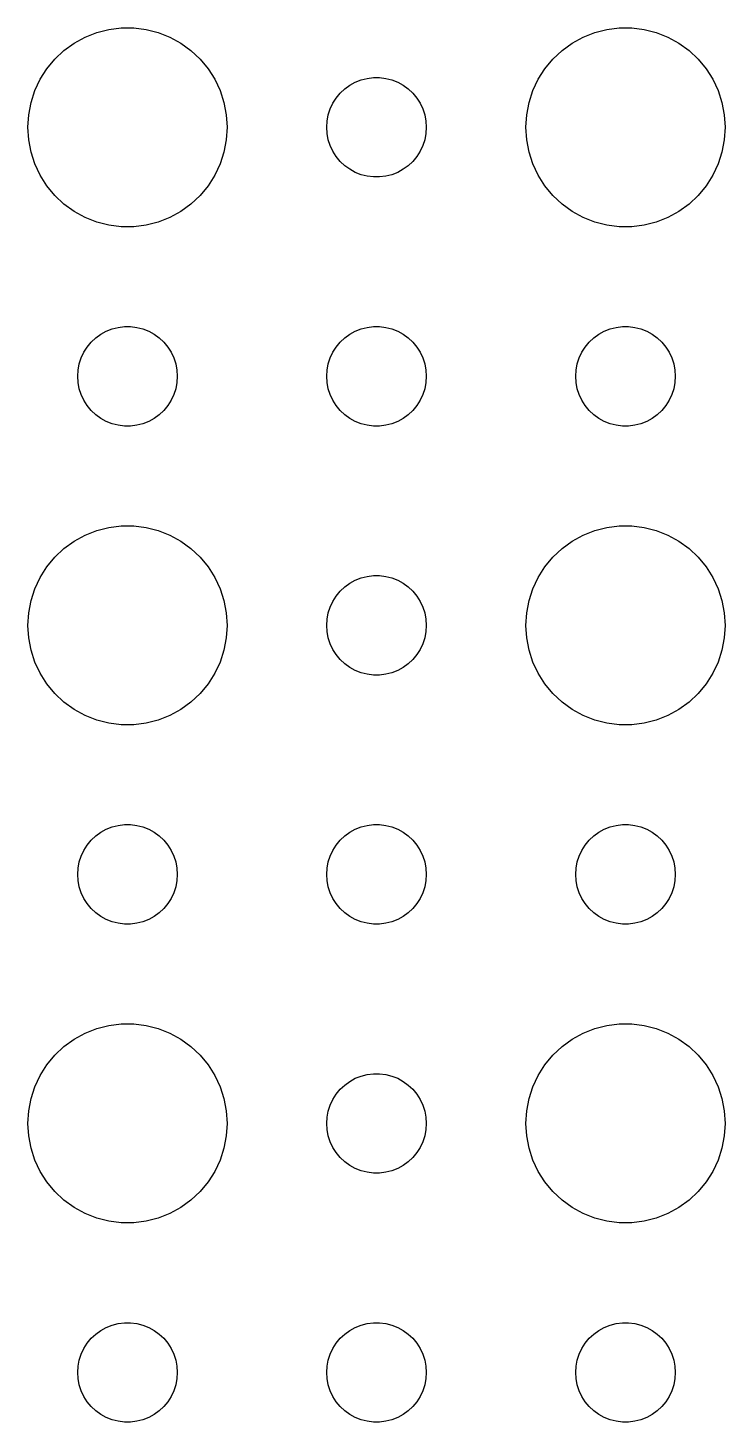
# Model space of a CAD drawing. Header units: metres. Extents: x -157 to 157, y -157 to 157.
# Drawn here: x -3 to 18, y 66 to 107.99 of the extents above; entities that cross this region are included whole.
import ezdxf

# ---------------------------------------------------------------- set-up
doc = ezdxf.new("R2010")
doc.units = ezdxf.units.M

msp = doc.modelspace()

# ---------------------------------------------------------------- linework, layer by layer
for p, q in [((-0.92705, 107.853), (-0.56213, 107.947)), ((-0.56213, 107.947), (-0.18837, 107.994)), ((-0.18837, 107.994), (0.18837, 107.994)), ((0.18837, 107.994), (0.56213, 107.947)), ((0.56213, 107.947), (0.92705, 107.853)), ((14.0729, 107.853), (14.4379, 107.947)), ((14.4379, 107.947), (14.8116, 107.994)), ((14.8116, 107.994), (15.1884, 107.994)), ((15.1884, 107.994), (15.5621, 107.947)), ((15.5621, 107.947), (15.927, 107.853)), ((-1.91226, 107.312), (-1.60747, 107.533)), ((-1.60747, 107.533), (-1.27733, 107.714)), ((-1.27733, 107.714), (-0.92705, 107.853)), ((0.92705, 107.853), (1.27733, 107.714)), ((1.27733, 107.714), (1.60747, 107.533)), ((1.60747, 107.533), (1.91226, 107.312)), ((13.0877, 107.312), (13.3925, 107.533)), ((13.3925, 107.533), (13.7227, 107.714)), ((13.7227, 107.714), (14.0729, 107.853)), ((15.927, 107.853), (16.2773, 107.714)), ((16.2773, 107.714), (16.6075, 107.533)), ((16.6075, 107.533), (16.9123, 107.312)), ((-2.1869, 107.054), (-1.91226, 107.312)), ((1.91226, 107.312), (2.1869, 107.054)), ((12.8131, 107.054), (13.0877, 107.312)), ((16.9123, 107.312), (17.1869, 107.054)), ((-2.62891, 106.445), (-2.42705, 106.763)), ((-2.42705, 106.763), (-2.1869, 107.054)), ((2.1869, 107.054), (2.42705, 106.763)), ((2.42705, 106.763), (2.62891, 106.445)), ((12.3711, 106.445), (12.5729, 106.763)), ((12.5729, 106.763), (12.8131, 107.054)), ((17.1869, 107.054), (17.427, 106.763)), ((17.427, 106.763), (17.6289, 106.445)), ((-2.78932, 106.104), (-2.62891, 106.445)), ((2.62891, 106.445), (2.78932, 106.104)), ((6.54385, 106.156), (6.69626, 106.266)), ((6.69626, 106.266), (6.86133, 106.357)), ((6.86133, 106.357), (7.03647, 106.427)), ((7.03647, 106.427), (7.21892, 106.473)), ((7.21892, 106.473), (7.40581, 106.497)), ((7.40581, 106.497), (7.59418, 106.497)), ((7.59418, 106.497), (7.78107, 106.473)), ((7.78107, 106.473), (7.96352, 106.427)), ((7.96352, 106.427), (8.13866, 106.357)), ((8.13866, 106.357), (8.30373, 106.266)), ((8.30373, 106.266), (8.45613, 106.156)), ((12.2107, 106.104), (12.3711, 106.445)), ((17.6289, 106.445), (17.7893, 106.104)), ((-2.90575, 105.746), (-2.78932, 106.104)), ((2.78932, 106.104), (2.90575, 105.746)), ((6.18553, 105.723), (6.28647, 105.882)), ((6.28647, 105.882), (6.40654, 106.027)), ((6.40654, 106.027), (6.54385, 106.156)), ((8.45613, 106.156), (8.59344, 106.027)), ((8.59344, 106.027), (8.71352, 105.882)), ((8.71352, 105.882), (8.81445, 105.723)), ((12.0942, 105.746), (12.2107, 106.104)), ((17.7893, 106.104), (17.9057, 105.746)), ((-2.97633, 105.376), (-2.90575, 105.746)), ((2.90575, 105.746), (2.97633, 105.376)), ((6.04712, 105.373), (6.10533, 105.552)), ((6.10533, 105.552), (6.18553, 105.723)), ((8.81445, 105.723), (8.89465, 105.552)), ((8.89465, 105.552), (8.95287, 105.373)), ((12.0237, 105.376), (12.0942, 105.746)), ((17.9057, 105.746), (17.9763, 105.376)), ((-3, 105), (-2.97633, 105.376)), ((-2.97633, 104.624), (-3, 105)), ((2.97633, 105.376), (3, 105)), ((3, 105), (2.97633, 104.624)), ((6, 105), (6.01183, 105.188)), ((6.01183, 104.812), (6, 105)), ((6.01183, 105.188), (6.04712, 105.373)), ((8.95287, 105.373), (8.98816, 105.188)), ((8.98816, 105.188), (9, 105)), ((9, 105), (8.98816, 104.812)), ((12, 105), (12.0237, 105.376)), ((12.0237, 104.624), (12, 105)), ((17.9763, 105.376), (18, 105)), ((18, 105), (17.9763, 104.624)), ((-2.90575, 104.254), (-2.97633, 104.624)), ((2.97633, 104.624), (2.90575, 104.254)), ((6.04712, 104.627), (6.01183, 104.812)), ((6.10533, 104.448), (6.04712, 104.627)), ((8.95287, 104.627), (8.89465, 104.448)), ((8.98816, 104.812), (8.95287, 104.627)), ((12.0942, 104.254), (12.0237, 104.624)), ((17.9763, 104.624), (17.9057, 104.254)), ((-2.78932, 103.896), (-2.90575, 104.254)), ((2.90575, 104.254), (2.78932, 103.896)), ((6.18553, 104.277), (6.10533, 104.448)), ((6.28647, 104.118), (6.18553, 104.277)), ((8.81445, 104.277), (8.71352, 104.118)), ((8.89465, 104.448), (8.81445, 104.277)), ((12.2107, 103.896), (12.0942, 104.254)), ((17.9057, 104.254), (17.7893, 103.896)), ((-2.62891, 103.555), (-2.78932, 103.896)), ((2.78932, 103.896), (2.62891, 103.555)), ((6.40654, 103.973), (6.28647, 104.118)), ((6.54385, 103.844), (6.40654, 103.973)), ((6.69626, 103.734), (6.54385, 103.844)), ((6.86133, 103.643), (6.69626, 103.734)), ((8.30373, 103.734), (8.13866, 103.643)), ((8.45613, 103.844), (8.30373, 103.734)), ((8.59344, 103.973), (8.45613, 103.844)), ((8.71352, 104.118), (8.59344, 103.973)), ((12.3711, 103.555), (12.2107, 103.896)), ((17.7893, 103.896), (17.6289, 103.555)), ((-2.42705, 103.237), (-2.62891, 103.555)), ((2.62891, 103.555), (2.42705, 103.237)), ((7.03647, 103.573), (6.86133, 103.643)), ((7.21892, 103.527), (7.03647, 103.573)), ((7.40581, 103.503), (7.21892, 103.527)), ((7.59418, 103.503), (7.40581, 103.503)), ((7.78107, 103.527), (7.59418, 103.503)), ((7.96352, 103.573), (7.78107, 103.527)), ((8.13866, 103.643), (7.96352, 103.573)), ((12.5729, 103.237), (12.3711, 103.555)), ((17.6289, 103.555), (17.427, 103.237)), ((-2.1869, 102.946), (-2.42705, 103.237)), ((-1.91226, 102.688), (-2.1869, 102.946)), ((2.1869, 102.946), (1.91226, 102.688)), ((2.42705, 103.237), (2.1869, 102.946)), ((12.8131, 102.946), (12.5729, 103.237)), ((13.0877, 102.688), (12.8131, 102.946)), ((17.1869, 102.946), (16.9123, 102.688)), ((17.427, 103.237), (17.1869, 102.946)), ((-1.60747, 102.467), (-1.91226, 102.688)), ((-1.27733, 102.286), (-1.60747, 102.467)), ((1.60747, 102.467), (1.27733, 102.286)), ((1.91226, 102.688), (1.60747, 102.467)), ((13.3925, 102.467), (13.0877, 102.688)), ((13.7227, 102.286), (13.3925, 102.467)), ((16.6075, 102.467), (16.2773, 102.286)), ((16.9123, 102.688), (16.6075, 102.467)), ((-0.92705, 102.147), (-1.27733, 102.286)), ((-0.56213, 102.053), (-0.92705, 102.147)), ((-0.18837, 102.006), (-0.56213, 102.053)), ((0.56213, 102.053), (0.18837, 102.006)), ((0.92705, 102.147), (0.56213, 102.053)), ((1.27733, 102.286), (0.92705, 102.147)), ((14.0729, 102.147), (13.7227, 102.286)), ((14.4379, 102.053), (14.0729, 102.147)), ((14.8116, 102.006), (14.4379, 102.053)), ((15.5621, 102.053), (15.1884, 102.006)), ((15.927, 102.147), (15.5621, 102.053)), ((16.2773, 102.286), (15.927, 102.147)), ((0.18837, 102.006), (-0.18837, 102.006)), ((15.1884, 102.006), (14.8116, 102.006)), ((-0.95613, 98.6558), (-0.80373, 98.7665)), ((-0.80373, 98.7665), (-0.63866, 98.8572)), ((-0.63866, 98.8572), (-0.46352, 98.9266)), ((-0.46352, 98.9266), (-0.28107, 98.9734)), ((-0.28107, 98.9734), (-0.09418, 98.997)), ((-0.09418, 98.997), (0.09418, 98.997)), ((0.09418, 98.997), (0.28107, 98.9734)), ((0.28107, 98.9734), (0.46352, 98.9266)), ((0.46352, 98.9266), (0.63866, 98.8572)), ((0.63866, 98.8572), (0.80373, 98.7665)), ((0.80373, 98.7665), (0.95613, 98.6558)), ((6.54385, 98.6558), (6.69626, 98.7665)), ((6.69626, 98.7665), (6.86133, 98.8572)), ((6.86133, 98.8572), (7.03647, 98.9266)), ((7.03647, 98.9266), (7.21892, 98.9734)), ((7.21892, 98.9734), (7.40581, 98.997)), ((7.40581, 98.997), (7.59418, 98.997)), ((7.59418, 98.997), (7.78107, 98.9734)), ((7.78107, 98.9734), (7.96352, 98.9266)), ((7.96352, 98.9266), (8.13866, 98.8572)), ((8.13866, 98.8572), (8.30373, 98.7665)), ((8.30373, 98.7665), (8.45613, 98.6558)), ((14.0439, 98.6558), (14.1963, 98.7665)), ((14.1963, 98.7665), (14.3613, 98.8572)), ((14.3613, 98.8572), (14.5365, 98.9266)), ((14.5365, 98.9266), (14.7189, 98.9734)), ((14.7189, 98.9734), (14.9058, 98.997)), ((14.9058, 98.997), (15.0942, 98.997)), ((15.0942, 98.997), (15.2811, 98.9734)), ((15.2811, 98.9734), (15.4635, 98.9266)), ((15.4635, 98.9266), (15.6387, 98.8572)), ((15.6387, 98.8572), (15.8037, 98.7665)), ((15.8037, 98.7665), (15.9561, 98.6558)), ((-1.31445, 98.2226), (-1.21352, 98.3817)), ((-1.21352, 98.3817), (-1.09344, 98.5268)), ((-1.09344, 98.5268), (-0.95613, 98.6558)), ((0.95613, 98.6558), (1.09344, 98.5268)), ((1.09344, 98.5268), (1.21352, 98.3817)), ((1.21352, 98.3817), (1.31445, 98.2226)), ((6.18553, 98.2226), (6.28647, 98.3817)), ((6.28647, 98.3817), (6.40654, 98.5268)), ((6.40654, 98.5268), (6.54385, 98.6558)), ((8.45613, 98.6558), (8.59344, 98.5268)), ((8.59344, 98.5268), (8.71352, 98.3817)), ((8.71352, 98.3817), (8.81445, 98.2226)), ((13.6855, 98.2226), (13.7865, 98.3817)), ((13.7865, 98.3817), (13.9065, 98.5268)), ((13.9065, 98.5268), (14.0439, 98.6558)), ((15.9561, 98.6558), (16.0934, 98.5268)), ((16.0934, 98.5268), (16.2135, 98.3817)), ((16.2135, 98.3817), (16.3145, 98.2226)), ((-1.48816, 97.688), (-1.45287, 97.873)), ((-1.45287, 97.873), (-1.39465, 98.0522)), ((-1.39465, 98.0522), (-1.31445, 98.2226)), ((1.31445, 98.2226), (1.39465, 98.0522)), ((1.39465, 98.0522), (1.45287, 97.873)), ((1.45287, 97.873), (1.48816, 97.688)), ((6.01183, 97.688), (6.04712, 97.873)), ((6.04712, 97.873), (6.10533, 98.0522)), ((6.10533, 98.0522), (6.18553, 98.2226)), ((8.81445, 98.2226), (8.89465, 98.0522)), ((8.89465, 98.0522), (8.95287, 97.873)), ((8.95287, 97.873), (8.98816, 97.688)), ((13.5118, 97.688), (13.5471, 97.873)), ((13.5471, 97.873), (13.6053, 98.0522)), ((13.6053, 98.0522), (13.6855, 98.2226)), ((16.3145, 98.2226), (16.3947, 98.0522)), ((16.3947, 98.0522), (16.4529, 97.873)), ((16.4529, 97.873), (16.4882, 97.688)), ((-1.5, 97.5), (-1.48816, 97.688)), ((-1.48816, 97.312), (-1.5, 97.5)), ((1.48816, 97.688), (1.5, 97.5)), ((1.5, 97.5), (1.48816, 97.312)), ((6, 97.5), (6.01183, 97.688)), ((6.01183, 97.312), (6, 97.5)), ((8.98816, 97.688), (9, 97.5)), ((9, 97.5), (8.98816, 97.312)), ((13.5, 97.5), (13.5118, 97.688)), ((13.5118, 97.312), (13.5, 97.5)), ((16.4882, 97.688), (16.5, 97.5)), ((16.5, 97.5), (16.4882, 97.312)), ((-1.45287, 97.127), (-1.48816, 97.312)), ((-1.39465, 96.9478), (-1.45287, 97.127)), ((1.45287, 97.127), (1.39465, 96.9478)), ((1.48816, 97.312), (1.45287, 97.127)), ((6.04712, 97.127), (6.01183, 97.312)), ((6.10533, 96.9478), (6.04712, 97.127)), ((8.95287, 97.127), (8.89465, 96.9478)), ((8.98816, 97.312), (8.95287, 97.127)), ((13.5471, 97.127), (13.5118, 97.312)), ((13.6053, 96.9478), (13.5471, 97.127)), ((16.4529, 97.127), (16.3947, 96.9478)), ((16.4882, 97.312), (16.4529, 97.127)), ((-1.31445, 96.7774), (-1.39465, 96.9478)), ((-1.21352, 96.6183), (-1.31445, 96.7774)), ((-1.09344, 96.4732), (-1.21352, 96.6183)), ((1.21352, 96.6183), (1.09344, 96.4732)), ((1.31445, 96.7774), (1.21352, 96.6183)), ((1.39465, 96.9478), (1.31445, 96.7774)), ((6.18553, 96.7774), (6.10533, 96.9478)), ((6.28647, 96.6183), (6.18553, 96.7774)), ((6.40654, 96.4732), (6.28647, 96.6183)), ((8.71352, 96.6183), (8.59344, 96.4732)), ((8.81445, 96.7774), (8.71352, 96.6183)), ((8.89465, 96.9478), (8.81445, 96.7774)), ((13.6855, 96.7774), (13.6053, 96.9478)), ((13.7865, 96.6183), (13.6855, 96.7774)), ((13.9065, 96.4732), (13.7865, 96.6183)), ((16.2135, 96.6183), (16.0934, 96.4732)), ((16.3145, 96.7774), (16.2135, 96.6183)), ((16.3947, 96.9478), (16.3145, 96.7774)), ((-0.95613, 96.3442), (-1.09344, 96.4732)), ((-0.80373, 96.2335), (-0.95613, 96.3442)), ((-0.63866, 96.1428), (-0.80373, 96.2335)), ((0.80373, 96.2335), (0.63866, 96.1428)), ((0.95613, 96.3442), (0.80373, 96.2335)), ((1.09344, 96.4732), (0.95613, 96.3442)), ((6.54385, 96.3442), (6.40654, 96.4732)), ((6.69626, 96.2335), (6.54385, 96.3442)), ((6.86133, 96.1428), (6.69626, 96.2335)), ((8.30373, 96.2335), (8.13866, 96.1428)), ((8.45613, 96.3442), (8.30373, 96.2335)), ((8.59344, 96.4732), (8.45613, 96.3442)), ((14.0439, 96.3442), (13.9065, 96.4732)), ((14.1963, 96.2335), (14.0439, 96.3442)), ((14.3613, 96.1428), (14.1963, 96.2335)), ((15.8037, 96.2335), (15.6387, 96.1428)), ((15.9561, 96.3442), (15.8037, 96.2335)), ((16.0934, 96.4732), (15.9561, 96.3442)), ((-0.46352, 96.0734), (-0.63866, 96.1428)), ((-0.28107, 96.0266), (-0.46352, 96.0734)), ((-0.09418, 96.003), (-0.28107, 96.0266)), ((0.09418, 96.003), (-0.09418, 96.003)), ((0.28107, 96.0266), (0.09418, 96.003)), ((0.46352, 96.0734), (0.28107, 96.0266)), ((0.63866, 96.1428), (0.46352, 96.0734)), ((7.03647, 96.0734), (6.86133, 96.1428)), ((7.21892, 96.0266), (7.03647, 96.0734)), ((7.40581, 96.003), (7.21892, 96.0266)), ((7.59418, 96.003), (7.40581, 96.003)), ((7.78107, 96.0266), (7.59418, 96.003)), ((7.96352, 96.0734), (7.78107, 96.0266)), ((8.13866, 96.1428), (7.96352, 96.0734)), ((14.5365, 96.0734), (14.3613, 96.1428)), ((14.7189, 96.0266), (14.5365, 96.0734)), ((14.9058, 96.003), (14.7189, 96.0266)), ((15.0942, 96.003), (14.9058, 96.003)), ((15.2811, 96.0266), (15.0942, 96.003)), ((15.4635, 96.0734), (15.2811, 96.0266)), ((15.6387, 96.1428), (15.4635, 96.0734)), ((-1.27733, 92.7145), (-0.92705, 92.8532)), ((-0.92705, 92.8532), (-0.56213, 92.9469)), ((-0.56213, 92.9469), (-0.18837, 92.9941)), ((-0.18837, 92.9941), (0.18837, 92.9941)), ((0.18837, 92.9941), (0.56213, 92.9469)), ((0.56213, 92.9469), (0.92705, 92.8532)), ((0.92705, 92.8532), (1.27733, 92.7145)), ((13.7227, 92.7145), (14.0729, 92.8532)), ((14.0729, 92.8532), (14.4379, 92.9469)), ((14.4379, 92.9469), (14.8116, 92.9941)), ((14.8116, 92.9941), (15.1884, 92.9941)), ((15.1884, 92.9941), (15.5621, 92.9469)), ((15.5621, 92.9469), (15.927, 92.8532)), ((15.927, 92.8532), (16.2773, 92.7145)), ((-1.91226, 92.3115), (-1.60747, 92.533)), ((-1.60747, 92.533), (-1.27733, 92.7145)), ((1.27733, 92.7145), (1.60747, 92.533)), ((1.60747, 92.533), (1.91226, 92.3115)), ((13.0877, 92.3115), (13.3925, 92.533)), ((13.3925, 92.533), (13.7227, 92.7145)), ((16.2773, 92.7145), (16.6075, 92.533)), ((16.6075, 92.533), (16.9123, 92.3115)), ((-2.42705, 91.7634), (-2.1869, 92.0536)), ((-2.1869, 92.0536), (-1.91226, 92.3115)), ((1.91226, 92.3115), (2.1869, 92.0536)), ((2.1869, 92.0536), (2.42705, 91.7634)), ((12.5729, 91.7634), (12.8131, 92.0536)), ((12.8131, 92.0536), (13.0877, 92.3115)), ((16.9123, 92.3115), (17.1869, 92.0536)), ((17.1869, 92.0536), (17.427, 91.7634)), ((-2.62891, 91.4453), (-2.42705, 91.7634)), ((2.42705, 91.7634), (2.62891, 91.4453)), ((12.3711, 91.4453), (12.5729, 91.7634)), ((17.427, 91.7634), (17.6289, 91.4453)), ((-2.78932, 91.1044), (-2.62891, 91.4453)), ((2.62891, 91.4453), (2.78932, 91.1044)), ((6.40654, 91.0268), (6.54385, 91.1558)), ((6.54385, 91.1558), (6.69626, 91.2665)), ((6.69626, 91.2665), (6.86133, 91.3572)), ((6.86133, 91.3572), (7.03647, 91.4266)), ((7.03647, 91.4266), (7.21892, 91.4734)), ((7.21892, 91.4734), (7.40581, 91.497)), ((7.40581, 91.497), (7.59418, 91.497)), ((7.59418, 91.497), (7.78107, 91.4734)), ((7.78107, 91.4734), (7.96352, 91.4266)), ((7.96352, 91.4266), (8.13866, 91.3572)), ((8.13866, 91.3572), (8.30373, 91.2665)), ((8.30373, 91.2665), (8.45613, 91.1558)), ((8.45613, 91.1558), (8.59344, 91.0268)), ((12.2107, 91.1044), (12.3711, 91.4453)), ((17.6289, 91.4453), (17.7893, 91.1044)), ((-2.97633, 90.376), (-2.90575, 90.7461)), ((-2.90575, 90.7461), (-2.78932, 91.1044)), ((2.78932, 91.1044), (2.90575, 90.7461)), ((2.90575, 90.7461), (2.97633, 90.376)), ((6.10533, 90.5522), (6.18553, 90.7226)), ((6.18553, 90.7226), (6.28647, 90.8817)), ((6.28647, 90.8817), (6.40654, 91.0268)), ((8.59344, 91.0268), (8.71352, 90.8817)), ((8.71352, 90.8817), (8.81445, 90.7226)), ((8.81445, 90.7226), (8.89465, 90.5522)), ((12.0237, 90.376), (12.0942, 90.7461)), ((12.0942, 90.7461), (12.2107, 91.1044)), ((17.7893, 91.1044), (17.9057, 90.7461)), ((17.9057, 90.7461), (17.9763, 90.376)), ((-3, 90), (-2.97633, 90.376)), ((2.97633, 90.376), (3, 90)), ((6.01183, 90.188), (6.04712, 90.373)), ((6.04712, 90.373), (6.10533, 90.5522)), ((8.89465, 90.5522), (8.95287, 90.373)), ((8.95287, 90.373), (8.98816, 90.188)), ((12, 90), (12.0237, 90.376)), ((17.9763, 90.376), (18, 90)), ((-2.97633, 89.624), (-3, 90)), ((3, 90), (2.97633, 89.624)), ((6, 90), (6.01183, 90.188)), ((6.01183, 89.812), (6, 90)), ((8.98816, 90.188), (9, 90)), ((9, 90), (8.98816, 89.812)), ((12.0237, 89.624), (12, 90)), ((18, 90), (17.9763, 89.624)), ((-2.90575, 89.2539), (-2.97633, 89.624)), ((2.97633, 89.624), (2.90575, 89.2539)), ((6.04712, 89.627), (6.01183, 89.812)), ((6.10533, 89.4478), (6.04712, 89.627)), ((6.18553, 89.2774), (6.10533, 89.4478)), ((8.89465, 89.4478), (8.81445, 89.2774)), ((8.95287, 89.627), (8.89465, 89.4478)), ((8.98816, 89.812), (8.95287, 89.627)), ((12.0942, 89.2539), (12.0237, 89.624)), ((17.9763, 89.624), (17.9057, 89.2539)), ((-2.78932, 88.8956), (-2.90575, 89.2539)), ((2.90575, 89.2539), (2.78932, 88.8956)), ((6.28647, 89.1183), (6.18553, 89.2774)), ((6.40654, 88.9732), (6.28647, 89.1183)), ((8.71352, 89.1183), (8.59344, 88.9732)), ((8.81445, 89.2774), (8.71352, 89.1183)), ((12.2107, 88.8956), (12.0942, 89.2539)), ((17.9057, 89.2539), (17.7893, 88.8956)), ((-2.62891, 88.5547), (-2.78932, 88.8956)), ((2.78932, 88.8956), (2.62891, 88.5547)), ((6.54385, 88.8442), (6.40654, 88.9732)), ((6.69626, 88.7335), (6.54385, 88.8442)), ((6.86133, 88.6428), (6.69626, 88.7335)), ((7.03647, 88.5734), (6.86133, 88.6428)), ((8.13866, 88.6428), (7.96352, 88.5734)), ((8.30373, 88.7335), (8.13866, 88.6428)), ((8.45613, 88.8442), (8.30373, 88.7335)), ((8.59344, 88.9732), (8.45613, 88.8442)), ((12.3711, 88.5547), (12.2107, 88.8956)), ((17.7893, 88.8956), (17.6289, 88.5547)), ((-2.42705, 88.2366), (-2.62891, 88.5547)), ((-2.1869, 87.9464), (-2.42705, 88.2366)), ((2.42705, 88.2366), (2.1869, 87.9464)), ((2.62891, 88.5547), (2.42705, 88.2366)), ((7.21892, 88.5266), (7.03647, 88.5734)), ((7.40581, 88.503), (7.21892, 88.5266)), ((7.59418, 88.503), (7.40581, 88.503)), ((7.78107, 88.5266), (7.59418, 88.503)), ((7.96352, 88.5734), (7.78107, 88.5266)), ((12.5729, 88.2366), (12.3711, 88.5547)), ((12.8131, 87.9464), (12.5729, 88.2366)), ((17.427, 88.2366), (17.1869, 87.9464)), ((17.6289, 88.5547), (17.427, 88.2366)), ((-1.91226, 87.6885), (-2.1869, 87.9464)), ((2.1869, 87.9464), (1.91226, 87.6885)), ((13.0877, 87.6885), (12.8131, 87.9464)), ((17.1869, 87.9464), (16.9123, 87.6885)), ((-1.60747, 87.467), (-1.91226, 87.6885)), ((-1.27733, 87.2855), (-1.60747, 87.467)), ((1.60747, 87.467), (1.27733, 87.2855)), ((1.91226, 87.6885), (1.60747, 87.467)), ((13.3925, 87.467), (13.0877, 87.6885)), ((13.7227, 87.2855), (13.3925, 87.467)), ((16.6075, 87.467), (16.2773, 87.2855)), ((16.9123, 87.6885), (16.6075, 87.467)), ((-0.92705, 87.1468), (-1.27733, 87.2855)), ((-0.56213, 87.0531), (-0.92705, 87.1468)), ((-0.18837, 87.0059), (-0.56213, 87.0531)), ((0.18837, 87.0059), (-0.18837, 87.0059)), ((0.56213, 87.0531), (0.18837, 87.0059)), ((0.92705, 87.1468), (0.56213, 87.0531)), ((1.27733, 87.2855), (0.92705, 87.1468)), ((14.0729, 87.1468), (13.7227, 87.2855)), ((14.4379, 87.0531), (14.0729, 87.1468)), ((14.8116, 87.0059), (14.4379, 87.0531)), ((15.1884, 87.0059), (14.8116, 87.0059)), ((15.5621, 87.0531), (15.1884, 87.0059)), ((15.927, 87.1468), (15.5621, 87.0531)), ((16.2773, 87.2855), (15.927, 87.1468)), ((-0.28107, 83.9734), (-0.09418, 83.997)), ((-0.09418, 83.997), (0.09418, 83.997)), ((0.09418, 83.997), (0.28107, 83.9734)), ((7.21892, 83.9734), (7.40581, 83.997)), ((7.40581, 83.997), (7.59418, 83.997)), ((7.59418, 83.997), (7.78107, 83.9734)), ((14.7189, 83.9734), (14.9058, 83.997)), ((14.9058, 83.997), (15.0942, 83.997)), ((15.0942, 83.997), (15.2811, 83.9734)), ((-1.09344, 83.5268), (-0.95613, 83.6558)), ((-0.95613, 83.6558), (-0.80373, 83.7665)), ((-0.80373, 83.7665), (-0.63866, 83.8572)), ((-0.63866, 83.8572), (-0.46352, 83.9266)), ((-0.46352, 83.9266), (-0.28107, 83.9734)), ((0.28107, 83.9734), (0.46352, 83.9266)), ((0.46352, 83.9266), (0.63866, 83.8572)), ((0.63866, 83.8572), (0.80373, 83.7665)), ((0.80373, 83.7665), (0.95613, 83.6558)), ((0.95613, 83.6558), (1.09344, 83.5268)), ((6.40654, 83.5268), (6.54385, 83.6558)), ((6.54385, 83.6558), (6.69626, 83.7665)), ((6.69626, 83.7665), (6.86133, 83.8572)), ((6.86133, 83.8572), (7.03647, 83.9266)), ((7.03647, 83.9266), (7.21892, 83.9734)), ((7.78107, 83.9734), (7.96352, 83.9266)), ((7.96352, 83.9266), (8.13866, 83.8572)), ((8.13866, 83.8572), (8.30373, 83.7665)), ((8.30373, 83.7665), (8.45613, 83.6558)), ((8.45613, 83.6558), (8.59344, 83.5268)), ((13.9065, 83.5268), (14.0439, 83.6558)), ((14.0439, 83.6558), (14.1963, 83.7665)), ((14.1963, 83.7665), (14.3613, 83.8572)), ((14.3613, 83.8572), (14.5365, 83.9266)), ((14.5365, 83.9266), (14.7189, 83.9734)), ((15.2811, 83.9734), (15.4635, 83.9266)), ((15.4635, 83.9266), (15.6387, 83.8572)), ((15.6387, 83.8572), (15.8037, 83.7665)), ((15.8037, 83.7665), (15.9561, 83.6558)), ((15.9561, 83.6558), (16.0934, 83.5268)), ((-1.39465, 83.0522), (-1.31445, 83.2226)), ((-1.31445, 83.2226), (-1.21352, 83.3817)), ((-1.21352, 83.3817), (-1.09344, 83.5268)), ((1.09344, 83.5268), (1.21352, 83.3817)), ((1.21352, 83.3817), (1.31445, 83.2226)), ((1.31445, 83.2226), (1.39465, 83.0522)), ((6.10533, 83.0522), (6.18553, 83.2226)), ((6.18553, 83.2226), (6.28647, 83.3817)), ((6.28647, 83.3817), (6.40654, 83.5268)), ((8.59344, 83.5268), (8.71352, 83.3817)), ((8.71352, 83.3817), (8.81445, 83.2226)), ((8.81445, 83.2226), (8.89465, 83.0522)), ((13.6053, 83.0522), (13.6855, 83.2226)), ((13.6855, 83.2226), (13.7865, 83.3817)), ((13.7865, 83.3817), (13.9065, 83.5268)), ((16.0934, 83.5268), (16.2135, 83.3817)), ((16.2135, 83.3817), (16.3145, 83.2226)), ((16.3145, 83.2226), (16.3947, 83.0522)), ((-1.48816, 82.688), (-1.45287, 82.873)), ((-1.45287, 82.873), (-1.39465, 83.0522)), ((1.39465, 83.0522), (1.45287, 82.873)), ((1.45287, 82.873), (1.48816, 82.688)), ((6.01183, 82.688), (6.04712, 82.873)), ((6.04712, 82.873), (6.10533, 83.0522)), ((8.89465, 83.0522), (8.95287, 82.873)), ((8.95287, 82.873), (8.98816, 82.688)), ((13.5118, 82.688), (13.5471, 82.873)), ((13.5471, 82.873), (13.6053, 83.0522)), ((16.3947, 83.0522), (16.4529, 82.873)), ((16.4529, 82.873), (16.4882, 82.688)), ((-1.5, 82.5), (-1.48816, 82.688)), ((-1.48816, 82.312), (-1.5, 82.5)), ((-1.45287, 82.127), (-1.48816, 82.312)), ((1.48816, 82.312), (1.45287, 82.127)), ((1.48816, 82.688), (1.5, 82.5)), ((1.5, 82.5), (1.48816, 82.312)), ((6, 82.5), (6.01183, 82.688)), ((6.01183, 82.312), (6, 82.5)), ((6.04712, 82.127), (6.01183, 82.312)), ((8.98816, 82.312), (8.95287, 82.127)), ((8.98816, 82.688), (9, 82.5)), ((9, 82.5), (8.98816, 82.312)), ((13.5, 82.5), (13.5118, 82.688)), ((13.5118, 82.312), (13.5, 82.5)), ((13.5471, 82.127), (13.5118, 82.312)), ((16.4882, 82.312), (16.4529, 82.127)), ((16.4882, 82.688), (16.5, 82.5)), ((16.5, 82.5), (16.4882, 82.312)), ((-1.39465, 81.9478), (-1.45287, 82.127)), ((-1.31445, 81.7774), (-1.39465, 81.9478)), ((1.39465, 81.9478), (1.31445, 81.7774)), ((1.45287, 82.127), (1.39465, 81.9478)), ((6.10533, 81.9478), (6.04712, 82.127)), ((6.18553, 81.7774), (6.10533, 81.9478)), ((8.89465, 81.9478), (8.81445, 81.7774)), ((8.95287, 82.127), (8.89465, 81.9478)), ((13.6053, 81.9478), (13.5471, 82.127)), ((13.6855, 81.7774), (13.6053, 81.9478)), ((16.3947, 81.9478), (16.3145, 81.7774)), ((16.4529, 82.127), (16.3947, 81.9478)), ((-1.21352, 81.6183), (-1.31445, 81.7774)), ((-1.09344, 81.4732), (-1.21352, 81.6183)), ((-0.95613, 81.3442), (-1.09344, 81.4732)), ((1.09344, 81.4732), (0.95613, 81.3442)), ((1.21352, 81.6183), (1.09344, 81.4732)), ((1.31445, 81.7774), (1.21352, 81.6183)), ((6.28647, 81.6183), (6.18553, 81.7774)), ((6.40654, 81.4732), (6.28647, 81.6183)), ((6.54385, 81.3442), (6.40654, 81.4732)), ((8.59344, 81.4732), (8.45613, 81.3442)), ((8.71352, 81.6183), (8.59344, 81.4732)), ((8.81445, 81.7774), (8.71352, 81.6183)), ((13.7865, 81.6183), (13.6855, 81.7774)), ((13.9065, 81.4732), (13.7865, 81.6183)), ((14.0439, 81.3442), (13.9065, 81.4732)), ((16.0934, 81.4732), (15.9561, 81.3442)), ((16.2135, 81.6183), (16.0934, 81.4732)), ((16.3145, 81.7774), (16.2135, 81.6183)), ((-0.80373, 81.2335), (-0.95613, 81.3442)), ((-0.63866, 81.1428), (-0.80373, 81.2335)), ((-0.46352, 81.0734), (-0.63866, 81.1428)), ((-0.28107, 81.0266), (-0.46352, 81.0734)), ((0.46352, 81.0734), (0.28107, 81.0266)), ((0.63866, 81.1428), (0.46352, 81.0734)), ((0.80373, 81.2335), (0.63866, 81.1428)), ((0.95613, 81.3442), (0.80373, 81.2335)), ((6.69626, 81.2335), (6.54385, 81.3442)), ((6.86133, 81.1428), (6.69626, 81.2335)), ((7.03647, 81.0734), (6.86133, 81.1428)), ((7.21892, 81.0266), (7.03647, 81.0734)), ((7.96352, 81.0734), (7.78107, 81.0266)), ((8.13866, 81.1428), (7.96352, 81.0734)), ((8.30373, 81.2335), (8.13866, 81.1428)), ((8.45613, 81.3442), (8.30373, 81.2335)), ((14.1963, 81.2335), (14.0439, 81.3442)), ((14.3613, 81.1428), (14.1963, 81.2335)), ((14.5365, 81.0734), (14.3613, 81.1428)), ((14.7189, 81.0266), (14.5365, 81.0734)), ((15.4635, 81.0734), (15.2811, 81.0266)), ((15.6387, 81.1428), (15.4635, 81.0734)), ((15.8037, 81.2335), (15.6387, 81.1428)), ((15.9561, 81.3442), (15.8037, 81.2335)), ((-0.09418, 81.003), (-0.28107, 81.0266)), ((0.09418, 81.003), (-0.09418, 81.003)), ((0.28107, 81.0266), (0.09418, 81.003)), ((7.40581, 81.003), (7.21892, 81.0266)), ((7.59418, 81.003), (7.40581, 81.003)), ((7.78107, 81.0266), (7.59418, 81.003)), ((14.9058, 81.003), (14.7189, 81.0266)), ((15.0942, 81.003), (14.9058, 81.003)), ((15.2811, 81.0266), (15.0942, 81.003)), ((-1.60747, 77.533), (-1.27733, 77.7145)), ((-1.27733, 77.7145), (-0.92705, 77.8532)), ((-0.92705, 77.8532), (-0.56213, 77.9469)), ((-0.56213, 77.9469), (-0.18837, 77.9941)), ((-0.18837, 77.9941), (0.18837, 77.9941)), ((0.18837, 77.9941), (0.56213, 77.9469)), ((0.56213, 77.9469), (0.92705, 77.8532)), ((0.92705, 77.8532), (1.27733, 77.7145)), ((1.27733, 77.7145), (1.60747, 77.533)), ((13.3925, 77.533), (13.7227, 77.7145)), ((13.7227, 77.7145), (14.0729, 77.8532)), ((14.0729, 77.8532), (14.4379, 77.9469)), ((14.4379, 77.9469), (14.8116, 77.9941)), ((14.8116, 77.9941), (15.1884, 77.9941)), ((15.1884, 77.9941), (15.5621, 77.9469)), ((15.5621, 77.9469), (15.927, 77.8532)), ((15.927, 77.8532), (16.2773, 77.7145)), ((16.2773, 77.7145), (16.6075, 77.533)), ((-2.1869, 77.0536), (-1.91226, 77.3115)), ((-1.91226, 77.3115), (-1.60747, 77.533)), ((1.60747, 77.533), (1.91226, 77.3115)), ((1.91226, 77.3115), (2.1869, 77.0536)), ((12.8131, 77.0536), (13.0877, 77.3115)), ((13.0877, 77.3115), (13.3925, 77.533)), ((16.6075, 77.533), (16.9123, 77.3115)), ((16.9123, 77.3115), (17.1869, 77.0536)), ((-2.42705, 76.7634), (-2.1869, 77.0536)), ((2.1869, 77.0536), (2.42705, 76.7634)), ((12.5729, 76.7634), (12.8131, 77.0536)), ((17.1869, 77.0536), (17.427, 76.7634)), ((-2.78932, 76.1044), (-2.62891, 76.4453)), ((-2.62891, 76.4453), (-2.42705, 76.7634)), ((2.42705, 76.7634), (2.62891, 76.4453)), ((2.62891, 76.4453), (2.78932, 76.1044)), ((6.86133, 76.3572), (7.03647, 76.4266)), ((7.03647, 76.4266), (7.21892, 76.4734)), ((7.21892, 76.4734), (7.40581, 76.497)), ((7.40581, 76.497), (7.59418, 76.497)), ((7.59418, 76.497), (7.78107, 76.4734)), ((7.78107, 76.4734), (7.96352, 76.4266)), ((7.96352, 76.4266), (8.13866, 76.3572)), ((12.2107, 76.1044), (12.3711, 76.4453)), ((12.3711, 76.4453), (12.5729, 76.7634)), ((17.427, 76.7634), (17.6289, 76.4453)), ((17.6289, 76.4453), (17.7893, 76.1044)), ((-2.90575, 75.7461), (-2.78932, 76.1044)), ((2.78932, 76.1044), (2.90575, 75.7461)), ((6.28647, 75.8817), (6.40654, 76.0268)), ((6.40654, 76.0268), (6.54385, 76.1558)), ((6.54385, 76.1558), (6.69626, 76.2665)), ((6.69626, 76.2665), (6.86133, 76.3572)), ((8.13866, 76.3572), (8.30373, 76.2665)), ((8.30373, 76.2665), (8.45613, 76.1558)), ((8.45613, 76.1558), (8.59344, 76.0268)), ((8.59344, 76.0268), (8.71352, 75.8817)), ((12.0942, 75.7461), (12.2107, 76.1044)), ((17.7893, 76.1044), (17.9057, 75.7461)), ((-2.97633, 75.376), (-2.90575, 75.7461)), ((2.90575, 75.7461), (2.97633, 75.376)), ((6.10533, 75.5522), (6.18553, 75.7226)), ((6.18553, 75.7226), (6.28647, 75.8817)), ((8.71352, 75.8817), (8.81445, 75.7226)), ((8.81445, 75.7226), (8.89465, 75.5522)), ((12.0237, 75.376), (12.0942, 75.7461)), ((17.9057, 75.7461), (17.9763, 75.376)), ((-3, 75), (-2.97633, 75.376)), ((2.97633, 75.376), (3, 75)), ((6, 75), (6.01183, 75.188)), ((6.01183, 75.188), (6.04712, 75.373)), ((6.04712, 75.373), (6.10533, 75.5522)), ((8.89465, 75.5522), (8.95287, 75.373)), ((8.95287, 75.373), (8.98816, 75.188)), ((8.98816, 75.188), (9, 75)), ((12, 75), (12.0237, 75.376)), ((17.9763, 75.376), (18, 75)), ((-2.97633, 74.624), (-3, 75)), ((3, 75), (2.97633, 74.624)), ((6.01183, 74.812), (6, 75)), ((6.04712, 74.627), (6.01183, 74.812)), ((8.98816, 74.812), (8.95287, 74.627)), ((9, 75), (8.98816, 74.812)), ((12.0237, 74.624), (12, 75)), ((18, 75), (17.9763, 74.624)), ((-2.90575, 74.2539), (-2.97633, 74.624)), ((2.97633, 74.624), (2.90575, 74.2539)), ((6.10533, 74.4478), (6.04712, 74.627)), ((6.18553, 74.2774), (6.10533, 74.4478)), ((8.89465, 74.4478), (8.81445, 74.2774)), ((8.95287, 74.627), (8.89465, 74.4478)), ((12.0942, 74.2539), (12.0237, 74.624)), ((17.9763, 74.624), (17.9057, 74.2539)), ((-2.78932, 73.8956), (-2.90575, 74.2539)), ((2.90575, 74.2539), (2.78932, 73.8956)), ((6.28647, 74.1183), (6.18553, 74.2774)), ((6.40654, 73.9732), (6.28647, 74.1183)), ((6.54385, 73.8442), (6.40654, 73.9732)), ((8.59344, 73.9732), (8.45613, 73.8442)), ((8.71352, 74.1183), (8.59344, 73.9732)), ((8.81445, 74.2774), (8.71352, 74.1183)), ((12.2107, 73.8956), (12.0942, 74.2539)), ((17.9057, 74.2539), (17.7893, 73.8956)), ((-2.62891, 73.5547), (-2.78932, 73.8956)), ((-2.42705, 73.2366), (-2.62891, 73.5547)), ((2.62891, 73.5547), (2.42705, 73.2366)), ((2.78932, 73.8956), (2.62891, 73.5547)), ((6.69626, 73.7335), (6.54385, 73.8442)), ((6.86133, 73.6428), (6.69626, 73.7335)), ((7.03647, 73.5734), (6.86133, 73.6428)), ((7.21892, 73.5266), (7.03647, 73.5734)), ((7.40581, 73.503), (7.21892, 73.5266)), ((7.59418, 73.503), (7.40581, 73.503)), ((7.78107, 73.5266), (7.59418, 73.503)), ((7.96352, 73.5734), (7.78107, 73.5266)), ((8.13866, 73.6428), (7.96352, 73.5734)), ((8.30373, 73.7335), (8.13866, 73.6428)), ((8.45613, 73.8442), (8.30373, 73.7335)), ((12.3711, 73.5547), (12.2107, 73.8956)), ((12.5729, 73.2366), (12.3711, 73.5547)), ((17.6289, 73.5547), (17.427, 73.2366)), ((17.7893, 73.8956), (17.6289, 73.5547)), ((-2.1869, 72.9464), (-2.42705, 73.2366)), ((2.42705, 73.2366), (2.1869, 72.9464)), ((12.8131, 72.9464), (12.5729, 73.2366)), ((17.427, 73.2366), (17.1869, 72.9464)), ((-1.91226, 72.6885), (-2.1869, 72.9464)), ((-1.60747, 72.467), (-1.91226, 72.6885)), ((1.91226, 72.6885), (1.60747, 72.467)), ((2.1869, 72.9464), (1.91226, 72.6885)), ((13.0877, 72.6885), (12.8131, 72.9464)), ((13.3925, 72.467), (13.0877, 72.6885)), ((16.9123, 72.6885), (16.6075, 72.467)), ((17.1869, 72.9464), (16.9123, 72.6885)), ((-1.27733, 72.2855), (-1.60747, 72.467)), ((-0.92705, 72.1468), (-1.27733, 72.2855)), ((1.27733, 72.2855), (0.92705, 72.1468)), ((1.60747, 72.467), (1.27733, 72.2855)), ((13.7227, 72.2855), (13.3925, 72.467)), ((14.0729, 72.1468), (13.7227, 72.2855)), ((16.2773, 72.2855), (15.927, 72.1468)), ((16.6075, 72.467), (16.2773, 72.2855)), ((-0.56213, 72.0531), (-0.92705, 72.1468)), ((-0.18837, 72.0059), (-0.56213, 72.0531)), ((0.18837, 72.0059), (-0.18837, 72.0059)), ((0.56213, 72.0531), (0.18837, 72.0059)), ((0.92705, 72.1468), (0.56213, 72.0531)), ((14.4379, 72.0531), (14.0729, 72.1468)), ((14.8116, 72.0059), (14.4379, 72.0531)), ((15.1884, 72.0059), (14.8116, 72.0059)), ((15.5621, 72.0531), (15.1884, 72.0059)), ((15.927, 72.1468), (15.5621, 72.0531)), ((-0.63866, 68.8572), (-0.46352, 68.9266)), ((-0.46352, 68.9266), (-0.28107, 68.9734)), ((-0.28107, 68.9734), (-0.09418, 68.997)), ((-0.09418, 68.997), (0.09418, 68.997)), ((0.09418, 68.997), (0.28107, 68.9734)), ((0.28107, 68.9734), (0.46352, 68.9266)), ((0.46352, 68.9266), (0.63866, 68.8572)), ((6.86133, 68.8572), (7.03647, 68.9266)), ((7.03647, 68.9266), (7.21892, 68.9734)), ((7.21892, 68.9734), (7.40581, 68.997)), ((7.40581, 68.997), (7.59418, 68.997)), ((7.59418, 68.997), (7.78107, 68.9734)), ((7.78107, 68.9734), (7.96352, 68.9266)), ((7.96352, 68.9266), (8.13866, 68.8572)), ((14.3613, 68.8572), (14.5365, 68.9266)), ((14.5365, 68.9266), (14.7189, 68.9734)), ((14.7189, 68.9734), (14.9058, 68.997)), ((14.9058, 68.997), (15.0942, 68.997)), ((15.0942, 68.997), (15.2811, 68.9734)), ((15.2811, 68.9734), (15.4635, 68.9266)), ((15.4635, 68.9266), (15.6387, 68.8572)), ((-1.21352, 68.3817), (-1.09344, 68.5268)), ((-1.09344, 68.5268), (-0.95613, 68.6558)), ((-0.95613, 68.6558), (-0.80373, 68.7665)), ((-0.80373, 68.7665), (-0.63866, 68.8572)), ((0.63866, 68.8572), (0.80373, 68.7665)), ((0.80373, 68.7665), (0.95613, 68.6558)), ((0.95613, 68.6558), (1.09344, 68.5268)), ((1.09344, 68.5268), (1.21352, 68.3817)), ((6.28647, 68.3817), (6.40654, 68.5268)), ((6.40654, 68.5268), (6.54385, 68.6558)), ((6.54385, 68.6558), (6.69626, 68.7665)), ((6.69626, 68.7665), (6.86133, 68.8572)), ((8.13866, 68.8572), (8.30373, 68.7665)), ((8.30373, 68.7665), (8.45613, 68.6558)), ((8.45613, 68.6558), (8.59344, 68.5268)), ((8.59344, 68.5268), (8.71352, 68.3817)), ((13.7865, 68.3817), (13.9065, 68.5268)), ((13.9065, 68.5268), (14.0439, 68.6558)), ((14.0439, 68.6558), (14.1963, 68.7665)), ((14.1963, 68.7665), (14.3613, 68.8572)), ((15.6387, 68.8572), (15.8037, 68.7665)), ((15.8037, 68.7665), (15.9561, 68.6558)), ((15.9561, 68.6558), (16.0934, 68.5268)), ((16.0934, 68.5268), (16.2135, 68.3817)), ((-1.45287, 67.873), (-1.39465, 68.0522)), ((-1.39465, 68.0522), (-1.31445, 68.2226)), ((-1.31445, 68.2226), (-1.21352, 68.3817)), ((1.21352, 68.3817), (1.31445, 68.2226)), ((1.31445, 68.2226), (1.39465, 68.0522)), ((1.39465, 68.0522), (1.45287, 67.873)), ((6.04712, 67.873), (6.10533, 68.0522)), ((6.10533, 68.0522), (6.18553, 68.2226)), ((6.18553, 68.2226), (6.28647, 68.3817)), ((8.71352, 68.3817), (8.81445, 68.2226)), ((8.81445, 68.2226), (8.89465, 68.0522)), ((8.89465, 68.0522), (8.95287, 67.873)), ((13.5471, 67.873), (13.6053, 68.0522)), ((13.6053, 68.0522), (13.6855, 68.2226)), ((13.6855, 68.2226), (13.7865, 68.3817)), ((16.2135, 68.3817), (16.3145, 68.2226)), ((16.3145, 68.2226), (16.3947, 68.0522)), ((16.3947, 68.0522), (16.4529, 67.873)), ((-1.5, 67.5), (-1.48816, 67.688)), ((-1.48816, 67.688), (-1.45287, 67.873)), ((1.45287, 67.873), (1.48816, 67.688)), ((1.48816, 67.688), (1.5, 67.5)), ((6, 67.5), (6.01183, 67.688)), ((6.01183, 67.688), (6.04712, 67.873)), ((8.95287, 67.873), (8.98816, 67.688)), ((8.98816, 67.688), (9, 67.5)), ((13.5, 67.5), (13.5118, 67.688)), ((13.5118, 67.688), (13.5471, 67.873)), ((16.4529, 67.873), (16.4882, 67.688)), ((16.4882, 67.688), (16.5, 67.5)), ((-1.48816, 67.312), (-1.5, 67.5)), ((-1.45287, 67.127), (-1.48816, 67.312)), ((1.48816, 67.312), (1.45287, 67.127)), ((1.5, 67.5), (1.48816, 67.312)), ((6.01183, 67.312), (6, 67.5)), ((6.04712, 67.127), (6.01183, 67.312)), ((8.98816, 67.312), (8.95287, 67.127)), ((9, 67.5), (8.98816, 67.312)), ((13.5118, 67.312), (13.5, 67.5)), ((13.5471, 67.127), (13.5118, 67.312)), ((16.4882, 67.312), (16.4529, 67.127)), ((16.5, 67.5), (16.4882, 67.312)), ((-1.39465, 66.9478), (-1.45287, 67.127)), ((-1.31445, 66.7774), (-1.39465, 66.9478)), ((-1.21352, 66.6183), (-1.31445, 66.7774)), ((1.31445, 66.7774), (1.21352, 66.6183)), ((1.39465, 66.9478), (1.31445, 66.7774)), ((1.45287, 67.127), (1.39465, 66.9478)), ((6.10533, 66.9478), (6.04712, 67.127)), ((6.18553, 66.7774), (6.10533, 66.9478)), ((6.28647, 66.6183), (6.18553, 66.7774)), ((8.81445, 66.7774), (8.71352, 66.6183)), ((8.89465, 66.9478), (8.81445, 66.7774)), ((8.95287, 67.127), (8.89465, 66.9478)), ((13.6053, 66.9478), (13.5471, 67.127)), ((13.6855, 66.7774), (13.6053, 66.9478)), ((13.7865, 66.6183), (13.6855, 66.7774)), ((16.3145, 66.7774), (16.2135, 66.6183)), ((16.3947, 66.9478), (16.3145, 66.7774)), ((16.4529, 67.127), (16.3947, 66.9478)), ((-1.09344, 66.4732), (-1.21352, 66.6183)), ((-0.95613, 66.3442), (-1.09344, 66.4732)), ((1.09344, 66.4732), (0.95613, 66.3442)), ((1.21352, 66.6183), (1.09344, 66.4732)), ((6.40654, 66.4732), (6.28647, 66.6183)), ((6.54385, 66.3442), (6.40654, 66.4732)), ((8.59344, 66.4732), (8.45613, 66.3442)), ((8.71352, 66.6183), (8.59344, 66.4732)), ((13.9065, 66.4732), (13.7865, 66.6183)), ((14.0439, 66.3442), (13.9065, 66.4732)), ((16.0934, 66.4732), (15.9561, 66.3442)), ((16.2135, 66.6183), (16.0934, 66.4732)), ((-0.80373, 66.2335), (-0.95613, 66.3442)), ((-0.63866, 66.1428), (-0.80373, 66.2335)), ((-0.46352, 66.0734), (-0.63866, 66.1428)), ((-0.28107, 66.0266), (-0.46352, 66.0734)), ((-0.09418, 66.003), (-0.28107, 66.0266)), ((0.09418, 66.003), (-0.09418, 66.003)), ((0.28107, 66.0266), (0.09418, 66.003)), ((0.46352, 66.0734), (0.28107, 66.0266)), ((0.63866, 66.1428), (0.46352, 66.0734)), ((0.80373, 66.2335), (0.63866, 66.1428)), ((0.95613, 66.3442), (0.80373, 66.2335)), ((6.69626, 66.2335), (6.54385, 66.3442)), ((6.86133, 66.1428), (6.69626, 66.2335)), ((7.03647, 66.0734), (6.86133, 66.1428)), ((7.21892, 66.0266), (7.03647, 66.0734)), ((7.40581, 66.003), (7.21892, 66.0266)), ((7.59418, 66.003), (7.40581, 66.003)), ((7.78107, 66.0266), (7.59418, 66.003)), ((7.96352, 66.0734), (7.78107, 66.0266)), ((8.13866, 66.1428), (7.96352, 66.0734)), ((8.30373, 66.2335), (8.13866, 66.1428)), ((8.45613, 66.3442), (8.30373, 66.2335)), ((14.1963, 66.2335), (14.0439, 66.3442)), ((14.3613, 66.1428), (14.1963, 66.2335)), ((14.5365, 66.0734), (14.3613, 66.1428)), ((14.7189, 66.0266), (14.5365, 66.0734)), ((14.9058, 66.003), (14.7189, 66.0266)), ((15.0942, 66.003), (14.9058, 66.003)), ((15.2811, 66.0266), (15.0942, 66.003)), ((15.4635, 66.0734), (15.2811, 66.0266)), ((15.6387, 66.1428), (15.4635, 66.0734)), ((15.8037, 66.2335), (15.6387, 66.1428)), ((15.9561, 66.3442), (15.8037, 66.2335))]:
    msp.add_line(p, q)

doc.saveas('drawing.dxf')
